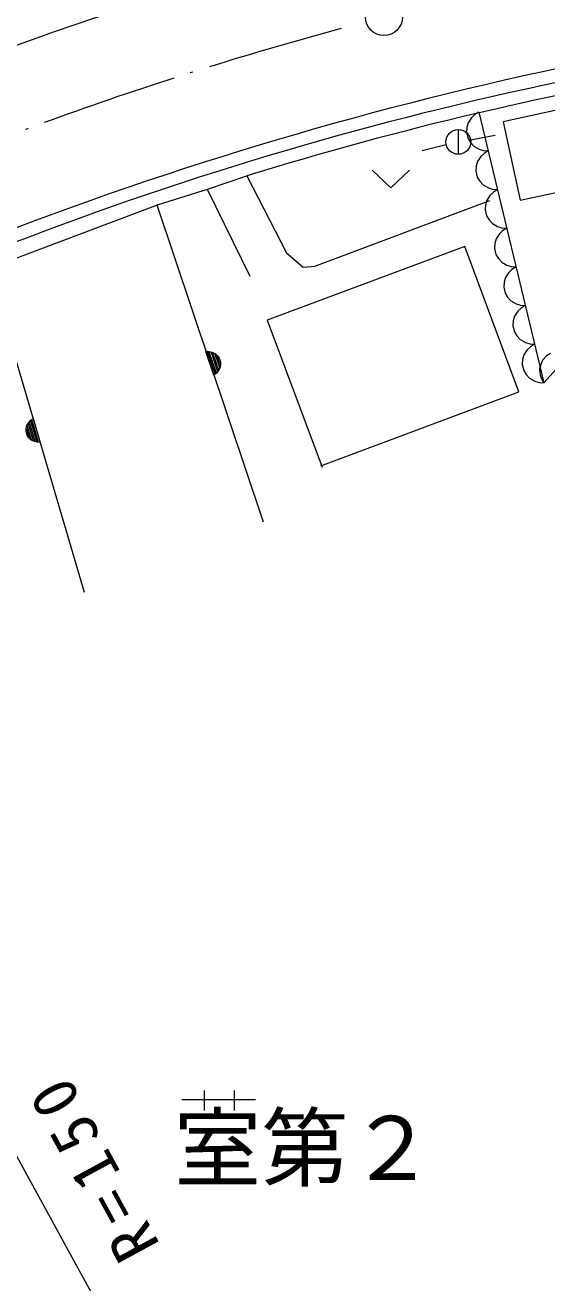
# Model space of a CAD drawing. Units: millimetres, scale not verified. Extents: x -19874 to 620126, y -204109 to 155891.
# Drawn here: x 97788 to 118738, y 19503 to 69984 of the extents above; entities that cross this region are included whole.
import ezdxf
from ezdxf.enums import TextEntityAlignment as Align

# ---------------------------------------------------------------- set-up
doc = ezdxf.new("R2010")
doc.units = ezdxf.units.MM
doc.header["$LTSCALE"] = 1000
doc.layers.add('S-BGD', color=7, linetype='Continuous', lineweight=13)
doc.styles.add('ＭＳ ゴシック', font='')
doc.styles.get('ＭＳ ゴシック').set_extended_font_data('MS Gothic')

msp = doc.modelspace()

# ---------------------------------------------------------------- linework, layer by layer
at = {"layer": 'S-BGD'}
for p, q in [((119973, 66753), (116980, 66099)), ((115715, 66261), (115581, 66069)), ((115844, 66391), (115715, 66261)), ((116009, 66492), (115844, 66391)), ((116009, 66492), (118617, 55626)), ((115183, 65795), (115183, 64800)), ((115529, 65876), (115514, 65680)), ((115514, 65680), (115572, 65439)), ((115581, 66069), (115529, 65876)), ((116980, 66099), (117667, 62955)), ((118617, 55626), (127786, 65859)), ((114697, 65180), (113725, 64943)), ((115572, 65439), (115674, 65270)), ((115674, 65270), (115808, 65122)), ((115675, 65387), (116659, 65566)), ((115808, 65122), (116015, 65012)), ((116088, 64709), (115953, 64517)), ((116015, 65012), (116188, 64959)), ((116217, 64838), (116088, 64709)), ((116188, 64959), (116381, 64940)), ((116381, 64940), (116217, 64838)), ((111727, 64159), (112477, 63450)), ((112477, 63450), (113227, 64159)), ((115901, 64324), (115887, 64127)), ((115887, 64127), (115945, 63887)), ((115953, 64517), (115901, 64324)), ((105113, 63405), (106691, 63931)), ((106691, 63931), (108286, 60842)), ((115945, 63887), (116046, 63718)), ((116046, 63718), (116181, 63570)), ((117667, 62955), (120660, 63609)), ((103100, 62778), (105113, 63405)), ((105100, 63401), (106815, 59905)), ((116181, 63570), (116388, 63459)), ((116460, 63157), (116326, 62964)), ((116388, 63459), (116560, 63407)), ((116589, 63286), (116460, 63157)), ((116560, 63407), (116754, 63387)), ((116754, 63387), (116589, 63286)), ((96346, 60229), (103100, 62778)), ((103074, 62768), (107343, 50044)), ((109422, 60307), (116443, 62948)), ((116274, 62771), (116259, 62575)), ((116326, 62964), (116274, 62771)), ((116259, 62575), (116317, 62334)), ((116317, 62334), (116419, 62166)), ((116419, 62166), (116553, 62018)), ((116553, 62018), (116760, 61907)), ((116833, 61605), (116698, 61412)), ((116760, 61907), (116933, 61854)), ((116962, 61734), (116833, 61605)), ((116933, 61854), (117126, 61835)), ((117126, 61835), (116962, 61734)), ((115438, 61106), (107506, 58144)), ((117618, 55267), (115438, 61106)), ((116646, 61219), (116632, 61023)), ((116698, 61412), (116646, 61219)), ((108286, 60842), (108954, 60273)), ((116632, 61023), (116690, 60782)), ((116690, 60782), (116792, 60614)), ((116792, 60614), (116926, 60465)), ((100173, 47206), (96334, 60224)), ((108954, 60273), (109422, 60307)), ((116926, 60465), (117133, 60355)), ((117133, 60355), (117306, 60302)), ((117334, 60182), (117205, 60052)), ((117306, 60302), (117499, 60283)), ((117499, 60283), (117334, 60182)), ((117019, 59667), (117004, 59470)), ((117071, 59860), (117019, 59667)), ((117205, 60052), (117071, 59860)), ((117004, 59470), (117062, 59230)), ((117062, 59230), (117164, 59061)), ((117164, 59061), (117298, 58913)), ((117298, 58913), (117505, 58803)), ((117505, 58803), (117678, 58750)), ((117707, 58629), (117578, 58500)), ((117678, 58750), (117871, 58731)), ((117871, 58731), (117707, 58629)), ((107506, 58144), (109709, 52246)), ((117391, 58115), (117377, 57918)), ((117444, 58308), (117391, 58115)), ((117578, 58500), (117444, 58308)), ((117377, 57918), (117435, 57678)), ((117435, 57678), (117537, 57509)), ((79396, 57511), (100833, 18402)), ((117537, 57509), (117671, 57361)), ((117671, 57361), (117878, 57250)), ((117878, 57250), (118051, 57198)), ((118079, 57077), (117950, 56948)), ((118051, 57198), (118244, 57178)), ((118244, 57178), (118079, 57077)), ((105049, 56880), (105171, 56879)), ((105368, 55932), (105049, 56880)), ((105117, 56876), (105419, 55976)), ((105171, 56879), (105282, 56855)), ((105470, 56019), (105184, 56872)), ((105255, 56857), (105517, 56077)), ((105282, 56855), (105417, 56798)), ((105562, 56139), (105330, 56829)), ((105409, 56792), (105601, 56219)), ((105417, 56798), (105509, 56713)), ((105623, 56350), (105504, 56703)), ((105509, 56713), (105582, 56613)), ((105582, 56613), (105631, 56466)), ((117764, 56562), (117749, 56366)), ((117816, 56755), (117764, 56562)), ((117950, 56948), (117816, 56755)), ((118727, 56711), (118569, 56534)), ((118890, 56806), (118727, 56711)), ((105538, 56092), (105465, 56004)), ((105611, 56219), (105538, 56092)), ((105633, 56343), (105611, 56219)), ((105631, 56466), (105633, 56343)), ((117749, 56366), (117807, 56125)), ((117807, 56125), (117909, 55957)), ((118492, 56363), (118449, 56176)), ((118449, 56176), (118474, 55953)), ((118569, 56534), (118492, 56363)), ((105465, 56004), (105368, 55932)), ((117909, 55957), (118043, 55809)), ((118043, 55809), (118250, 55698)), ((118250, 55698), (118423, 55645)), ((118423, 55645), (118617, 55626)), ((118474, 55953), (118527, 55789)), ((118527, 55789), (118617, 55626)), ((109660, 52295), (117618, 55267)), ((97858, 53916), (97936, 54041)), ((97936, 54041), (98013, 54126)), ((98190, 53266), (97958, 54055)), ((98006, 54111), (98261, 53248)), ((98013, 54126), (98112, 54195)), ((98328, 53242), (98059, 54153)), ((98112, 54195), (98395, 53236)), ((97829, 53671), (97832, 53794)), ((97873, 53522), (97829, 53671)), ((97832, 53794), (97858, 53916)), ((97842, 53787), (97947, 53429)), ((98039, 53337), (97868, 53917)), ((97942, 53420), (97873, 53522)), ((97911, 53995), (98116, 53297)), ((98031, 53331), (97942, 53420)), ((98164, 53269), (98031, 53331)), ((98273, 53241), (98164, 53269)), ((98395, 53236), (98273, 53241)), ((104082, 26860), (107033, 26860)), ((104971, 27224), (104971, 26416)), ((106184, 27224), (106184, 26416))]:
    msp.add_line(p, q, dxfattribs=at)
for centre, radius in [((112195, 70314), 746), ((115183, 65298), 498)]:
    msp.add_circle(centre, radius, dxfattribs=at)
for centre, radius, start, end in [((150479, -77330), 155805, 97.97, 116.58264), ((150212, -77500), 149011, 98.31934, 117.69574), ((148937, -72379), 147334, 105.13306, 107.27509), ((147935, -69361), 139527, 91.40909, 107.19339), ((147676, -69263), 139883, 97.81653, 116.75327), ((148937, -72379), 147334, 107.85522, 109.99728), ((148937, -72379), 147334, 107.54285, 107.58746), ((148937, -72379), 147334, 110.26505, 110.30966)]:
    msp.add_arc(centre, radius, start, end, dxfattribs=at)

# ---------------------------------------------------------------- texts
at = {"layer": 'S-BGD', "style": 'ＭＳ ゴシック'}
msp.add_text('室第２', height=2566, dxfattribs=at).set_placement((103767, 22867), align=Align.BOTTOM_LEFT)
at = {"layer": 'S-BGD', "insert": (103256, 21029), "char_height": 1833, "attachment_point": 7, "rotation": 118.6, "style": 'ＭＳ ゴシック'}
msp.add_mtext('\\T1.32;R=150', dxfattribs=at)

doc.saveas('drawing.dxf')
